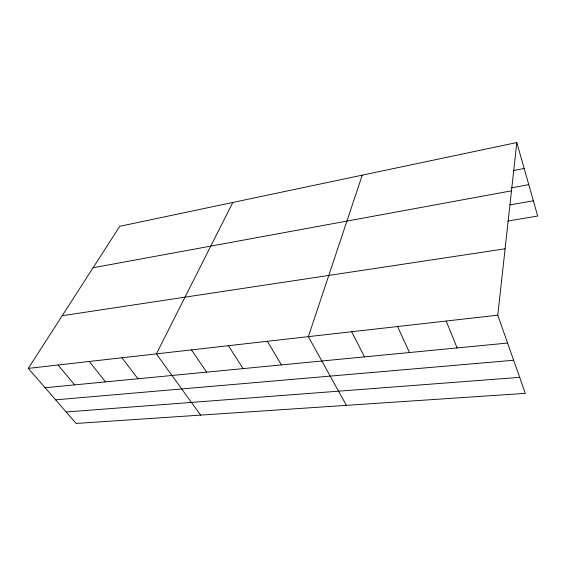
<?xml version="1.0" encoding="UTF-8"?>
<svg xmlns="http://www.w3.org/2000/svg" width="566" height="566" viewBox="0 0 566 566"><rect width="100%" height="100%" fill="white"/><g stroke="black" fill="none" stroke-linecap="round" stroke-linejoin="round"><path stroke-width="0.85" d="M497.776 315.184L516.815 142.547L119.773 226.294L28.3 368.381L76.12 423.453L525.319 393.363L497.776 315.184L28.3 368.381M362.247 175.149L308.357 336.65L346.399 405.348M232.817 202.451L156.379 353.87L200.59 415.119M513.801 170.493L524.18 168.47M511.657 187.792L528.771 184.622M93.079 267.753L511.487 190.834M510.03 204.892L533.363 200.788M507.787 221.037L537.7 216.049L516.815 142.547M62.196 315.722L505.098 248.799M45.11 387.738L507.596 343.053M55.617 399.837L513.652 360.252M66.158 411.977L519.68 377.345M58.05 365.006L74.627 384.887M89.237 361.476L105.538 381.901M121.973 357.769L137.955 378.774M191.485 349.887L206.661 372.131M228.416 345.706L243.111 368.608M267.322 341.298L281.451 364.907M351.705 331.733L364.454 356.884M397.573 326.54L409.473 352.533M446.178 321.028L457.109 347.934"/></g></svg>
